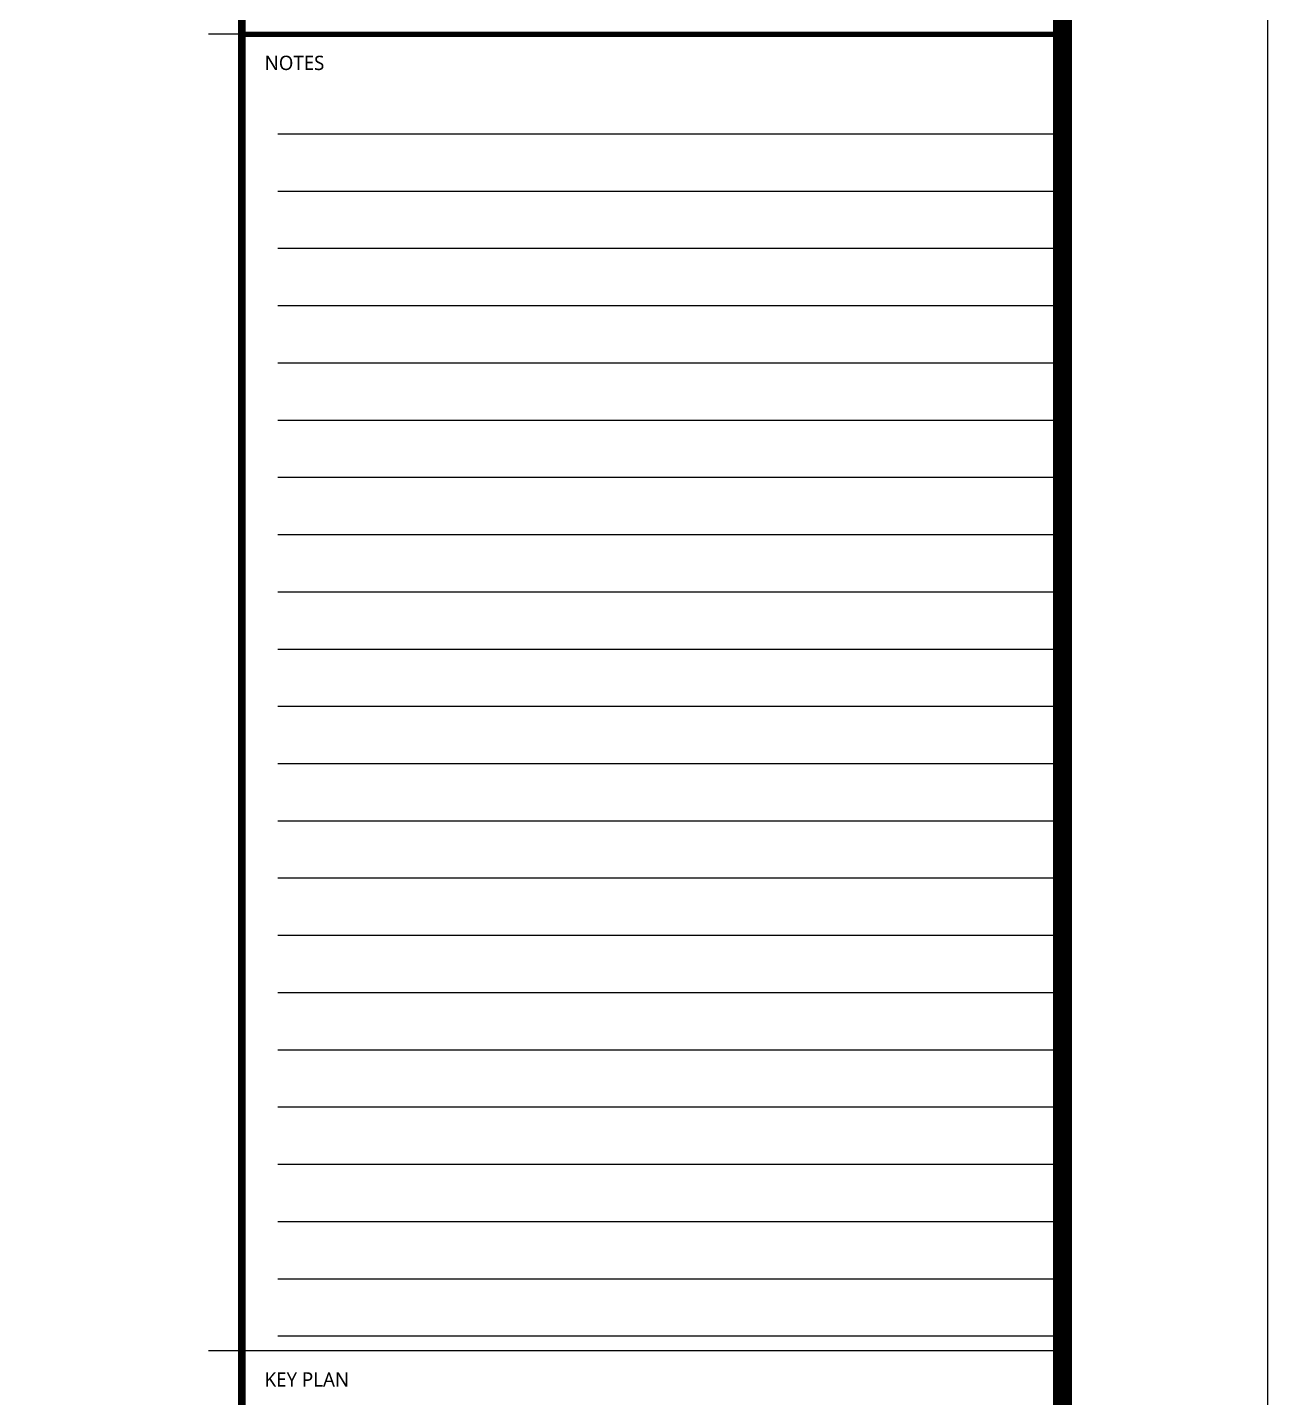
# Model space of a CAD drawing. Header units: millimetres. Extents: x 0 to 42050, y 0 to 29700.
# Drawn here: x 35552 to 42050, y 14605 to 21786 of the extents above; entities that cross this region are included whole.
import ezdxf
from ezdxf.enums import TextEntityAlignment as Align

# ---------------------------------------------------------------- set-up
doc = ezdxf.new("R2010")
doc.units = ezdxf.units.MM
doc.header["$LTSCALE"] = 50
doc.layers.get('DEFPOINTS').update_dxf_attribs({"color": 137})
doc.layers.add('XR-SHEET$0$XREF-Form$0$SHT', color=5, linetype='Continuous')
doc.layers.add('XR-SHEET$0$XREF-Form$0$TEMP', color=171, linetype='Continuous', plot=False)
doc.styles.add('XR-SHEET$0$XREF-Form$0$맑은고딕', font='')
doc.styles.get('XR-SHEET$0$XREF-Form$0$맑은고딕').set_extended_font_data('Malgun Gothic')

# ---------------------------------------------------------------- blocks, each defined once
blk = doc.blocks.new('XR-SHEET')
at = {"layer": 'DEFPOINTS', "linetype": 'Continuous', "ltscale": 2}
for points in [[(737.28, 424.56), (819.5, 424.56)], [(737.28, 424.56), (819.5, 424.56)], [(737.28, 418.56), (819.5, 418.56)], [(737.28, 418.56), (819.5, 418.56)], [(737.28, 412.56), (819.5, 412.56)], [(737.28, 412.56), (819.5, 412.56)], [(737.28, 406.56), (819.5, 406.56)], [(737.28, 406.56), (819.5, 406.56)], [(737.28, 400.56), (819.5, 400.56)], [(737.28, 400.56), (819.5, 400.56)], [(737.28, 394.56), (819.5, 394.56)], [(737.28, 394.56), (819.5, 394.56)], [(737.28, 388.56), (819.5, 388.56)], [(737.28, 388.56), (819.5, 388.56)], [(737.28, 382.56), (819.5, 382.56)], [(737.28, 382.56), (819.5, 382.56)], [(737.28, 376.56), (819.5, 376.56)], [(737.28, 376.56), (819.5, 376.56)], [(737.28, 370.56), (819.5, 370.56)], [(737.28, 370.56), (819.5, 370.56)], [(737.28, 364.56), (819.5, 364.56)], [(737.28, 364.56), (819.5, 364.56)], [(737.28, 358.56), (819.5, 358.56)], [(737.28, 358.56), (819.5, 358.56)], [(737.28, 352.56), (819.5, 352.56)], [(737.28, 352.56), (819.5, 352.56)], [(737.28, 346.56), (819.5, 346.56)], [(737.28, 346.56), (819.5, 346.56)], [(737.28, 340.56), (819.5, 340.56)], [(737.28, 340.56), (819.5, 340.56)], [(737.28, 334.56), (819.5, 334.56)], [(737.28, 334.56), (819.5, 334.56)], [(737.28, 328.56), (819.5, 328.56)], [(737.28, 328.56), (819.5, 328.56)], [(737.28, 322.56), (819.5, 322.56)], [(737.28, 322.56), (819.5, 322.56)], [(737.28, 316.56), (819.5, 316.56)], [(737.28, 316.56), (819.5, 316.56)], [(737.28, 310.56), (819.5, 310.56)], [(737.28, 310.56), (819.5, 310.56)], [(737.28, 304.56), (819.5, 304.56)], [(737.28, 304.56), (819.5, 304.56)], [(737.28, 298.56), (819.5, 298.56)], [(737.28, 298.56), (819.5, 298.56)]]:
    blk.add_lwpolyline(points, dxfattribs=at)
at = {"layer": 'XR-SHEET$0$XREF-Form$0$SHT'}
blk.add_line((819.5, 297), (733.5, 297), dxfattribs=at)
blk.add_lwpolyline([(0, 594), (841, 594), (841, 0), (0, 0)], close=True, dxfattribs=at)
at = {"layer": 'XR-SHEET$0$XREF-Form$0$SHT', "const_width": 2}
blk.add_lwpolyline([(46.5, 573), (819.5, 573), (819.5, 21), (46.5, 21)], close=True, dxfattribs=at)
at = {"layer": 'XR-SHEET$0$XREF-Form$0$SHT'}
for points, const_width in [([(733.5, 573), (733.5, 21)], 0.8), ([(733.5, 435), (819.5, 435)], 0.568)]:
    blk.add_lwpolyline(points, dxfattribs=dict(at, const_width=const_width))
at = {"layer": 'XR-SHEET$0$XREF-Form$0$TEMP'}
for p, q in [((733.5, 435), (730, 435)), ((733.5, 297), (730, 297))]:
    blk.add_line(p, q, dxfattribs=at)
at = {"layer": 'XR-SHEET$0$XREF-Form$0$SHT', "color": 9, "style": 'XR-SHEET$0$XREF-Form$0$맑은고딕'}
for s, p in [('NOTES', (735.9, 432)), ('KEY PLAN', (735.9, 294))]:
    blk.add_text(s, height=1.5, dxfattribs=at).set_placement(p, align=Align.MIDDLE_LEFT)

msp = doc.modelspace()

# ---------------------------------------------------------------- block references
at = {"xscale": 50, "yscale": 50, "zscale": 50}
msp.add_blockref('XR-SHEET', (0, 0), dxfattribs=at)

doc.saveas('drawing.dxf')
